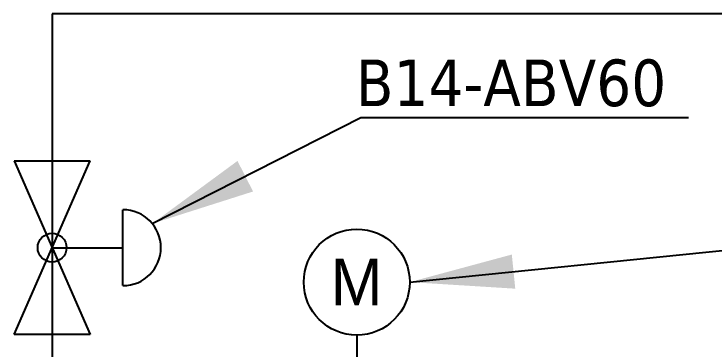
# Model space of a CAD drawing. Header units: millimetres. Extents: x 25096 to 30217, y 6541 to 10165.
# Drawn here: x 26801.5 to 26969.2, y 8655.4 to 8735.7 of the extents above; entities that cross this region are included whole.
import ezdxf

# ---------------------------------------------------------------- set-up
doc = ezdxf.new("R2010")
doc.units = ezdxf.units.MM
doc.dimstyles.new('ISO-25', dxfattribs={"dimtxt": 2.5, "dimasz": 2.5, "dimexe": 1.25, "dimexo": 0.625, "dimtad": 1, "dimtxsty": 'Standard', "dimcen": 2.5, "dimadec": 0, "dimazin": 0, "dimtfac": 1, "dimtmove": 0, "dimatfit": 3, "dimfxl": 1, "dimarcsym": 0})

msp = doc.modelspace()

# ---------------------------------------------------------------- linework, layer by layer
at = {"linetype": 'Continuous', "lineweight": -3}
for p, q in [((26801.55, 8658.91), (26819.79, 8700.5)), ((26801.55, 8700.5), (26819.79, 8658.91)), ((26801.55, 8700.5), (26819.79, 8700.5)), ((26827.64, 8670.61), (26827.64, 8688.8)), ((26810.67, 8679.7), (26827.64, 8679.7)), ((26819.79, 8658.91), (26801.55, 8658.91))]:
    msp.add_line(p, q, dxfattribs=at)
msp.add_line((26883.66, 8658.76), (26883.66, 8639.92))
for points in [[(27585.15, 8735.69), (27431.48, 8735.69), (26810.67, 8735.69), (26810.67, 8735.69)], [(26810.67, 8735.69), (26810.67, 8551.6)]]:
    msp.add_lwpolyline(points)
for centre, radius in [((26883.66, 8671.45), 12.69), ((26810.67, 8679.7), 3.45)]:
    msp.add_circle(centre, radius)
msp.add_arc((26827.64, 8679.7), 9.1, 270, 90, dxfattribs=at)

# ---------------------------------------------------------------- texts
at = {"width": 777.1843}
for s, insert, char_height, attachment_point in [('{\\fTahoma|b0|i0|c0|p34;B14-ABV60}', (26957.8, 8713.4), 11.1664, 9), ('M', (26877.39, 8677.06), 11.17, 1)]:
    msp.add_mtext(s, dxfattribs=dict(at, insert=insert, char_height=char_height, attachment_point=attachment_point))

# ---------------------------------------------------------------- leaders
at = {"linetype": 'Continuous', "lineweight": -3}
for points in [[(26834.68, 8685.47), (26884.61, 8710.92), (26963.16, 8710.92)], [(26896.35, 8671.45), (27001.96, 8682.14), (27095.67, 8682.14)]]:
    msp.add_leader(points, dimstyle='ISO-25', override={"dimscale": 10, "dimtad": 0}, dxfattribs=at)

doc.saveas('drawing.dxf')
